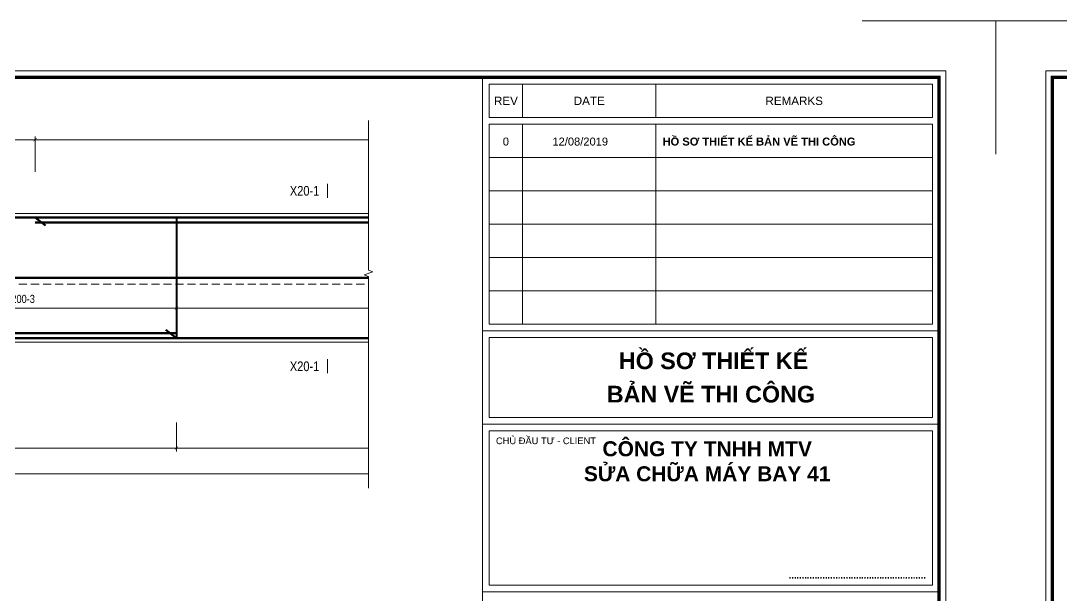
# Model space of a CAD drawing. Header units: millimetres. Extents: x 3014920 to 3563667, y -1638653 to -1356471.
# Drawn here: x 3272646 to 3280740, y -1590394 to -1585927 of the extents above; entities that cross this region are included whole.
import ezdxf
from ezdxf.enums import TextEntityAlignment as Align
from ezdxf.xclip import XClip

# ---------------------------------------------------------------- set-up
doc = ezdxf.new("R2010")
doc.units = ezdxf.units.MM
doc.header["$MEASUREMENT"] = 0
doc.header["$XCLIPFRAME"] = 0
doc.header["$PDMODE"] = 2
doc.linetypes.add('HIDDEN', pattern=[0.375, 0.25, -0.125])
doc.layers.get('0').update_dxf_attribs({"lineweight": 9})
doc.layers.get('Defpoints').update_dxf_attribs({"color": 10, "lineweight": 0})
for name, color, linetype, lineweight in [('CDAI', 21, 'Continuous', 40), ('CTHEP', 50, 'Continuous', 50), ('DBAO', 90, 'Continuous', 13), ('DGIONG', 130, 'Continuous', 13), ('KTH', 154, 'Continuous', 9), ('Net khuat', 8, 'HIDDEN', 13), ('TEXT', 7, 'Continuous', 15)]:
    doc.layers.add(name, color=color, linetype=linetype, lineweight=lineweight)
doc.layers.add('CHG_XX_Khung ten$0$TKTC', color=1, linetype='Continuous')
doc.styles.add('CHG_XX_Khung ten$0$A1 BORDER$0$ARIAL', font='arial.ttf')
doc.styles.add('CHG_XX_Khung ten$0$A1 BORDER$0$Title Block DD$0$ARIAL', font='arial.ttf')
doc.styles.add('CHG_XX_Khung ten$0$A1 BORDER$0$Title Block DD$0$Arial - Bold', font='arialbd.ttf', dxfattribs={"height": 2.5})
doc.styles.add('CHG_XX_Khung ten$0$arial', font='arial.ttf')
doc.styles.add('CHG_XX_Khung ten$0$Arial - Bold', font='arialbd.ttf')
doc.styles.add('CHG_XX_Khung ten$0$ArialB', font='arialbd.ttf')
doc.styles.add('TTP-HelCon', font='VHELVCN_0.TTF')
doc.dimstyles.new('TTP-25', dxfattribs={"dimscale": 25, "dimtxt": 2.5, "dimasz": 1, "dimexe": 1, "dimexo": 1, "dimgap": 0.09, "dimtad": 0, "dimdec": 4, "dimrnd": 1, "dimzin": 9, "dimdsep": 46, "dimtxsty": 'TTP-HelCon', "dimblk": 'ARCHTICK', "dimcen": 0.09, "dimdle": 1.5, "dimclrd": 256, "dimclre": 256, "dimclrt": 7, "dimadec": 0, "dimazin": 0, "dimtfac": 1, "dimtdec": 4, "dimtmove": 0, "dimatfit": 3, "dimldrblk": 'ARCHTICK', "dimfxl": 1, "dimtvp": 1, "dimtolj": 1, "dimtzin": 0, "dimarcsym": 0})

# ---------------------------------------------------------------- blocks, each defined once
blk = doc.blocks.new('_ArchTick')
at = {"color": 0, "linetype": 'ByBlock', "const_width": 0.15}
blk.add_lwpolyline([(-0.5, -0.5), (0.5, 0.5)], dxfattribs=at)
blk = doc.blocks.new('*D2115')
at = {"layer": 'Defpoints', "color": 0, "transparency": 16777216}
for p in [(67846.2, -5991.8), (55595.2, -6094.2), (67846.2, -6519.1)]:
    blk.add_point(p, dxfattribs=at)
at = {"layer": 'KTH', "lineweight": -2, "transparency": 16777216}
for p, q in [((67846.2, -6016.8), (67846.2, -6544.1)), ((55595.2, -6119.2), (55595.2, -6544.1)), ((55557.7, -6519.1), (67883.7, -6519.1))]:
    blk.add_line(p, q, dxfattribs=at)
at = {"layer": 'KTH', "lineweight": -2, "transparency": 16777216, "xscale": 25, "yscale": 25, "zscale": 25, "rotation": 180}
blk.add_blockref('_ArchTick', (55595.2, -6519.1), dxfattribs=at)
at = {"layer": 'KTH', "lineweight": -2, "transparency": 16777216, "xscale": 25, "yscale": 25, "zscale": 25}
blk.add_blockref('_ArchTick', (67846.2, -6519.1), dxfattribs=at)
at = {"layer": 'KTH', "color": 7, "transparency": 16777216, "insert": (61720.7, -6455.3), "char_height": 62.5, "attachment_point": 5, "style": 'TTP-HelCon'}
blk.add_mtext('\\A1;10450', dxfattribs=at)
blk = doc.blocks.new('*D2116')
at = {"layer": 'Defpoints', "color": 0, "transparency": 16777216}
for p in [(58345.6, -5053.9), (63496.2, -5053.9), (63496.2, -5229.7)]:
    blk.add_point(p, dxfattribs=at)
at = {"layer": 'KTH', "lineweight": -2, "transparency": 16777216}
for p, q in [((58345.6, -5078.9), (58345.6, -5254.7)), ((63496.2, -5078.9), (63496.2, -5254.7)), ((58308.1, -5229.7), (63533.7, -5229.7))]:
    blk.add_line(p, q, dxfattribs=at)
at = {"layer": 'KTH', "lineweight": -2, "transparency": 16777216, "xscale": 25, "yscale": 25, "zscale": 25, "rotation": 180}
blk.add_blockref('_ArchTick', (58345.6, -5229.7), dxfattribs=at)
at = {"layer": 'KTH', "lineweight": -2, "transparency": 16777216, "xscale": 25, "yscale": 25, "zscale": 25}
blk.add_blockref('_ArchTick', (63496.2, -5229.7), dxfattribs=at)
at = {"layer": 'KTH', "color": 7, "transparency": 16777216, "insert": (60920.9, -5159.8), "char_height": 62.5, "attachment_point": 5, "style": 'TTP-HelCon'}
blk.add_mtext('\\A1;4Þ14a300-3', dxfattribs=at)
blk = doc.blocks.new('*D2127')
at = {"layer": 'Defpoints', "color": 0, "transparency": 16777216}
for p in [(55745.6, -5044.1), (58345.6, -5032.5), (58345.6, -5229.7)]:
    blk.add_point(p, dxfattribs=at)
at = {"layer": 'KTH', "lineweight": -2, "transparency": 16777216}
for p, q in [((55745.6, -5069.1), (55745.6, -5254.7)), ((58345.6, -5057.5), (58345.6, -5254.7)), ((55708.1, -5229.7), (58383.1, -5229.7))]:
    blk.add_line(p, q, dxfattribs=at)
at = {"layer": 'KTH', "lineweight": -2, "transparency": 16777216, "xscale": 25, "yscale": 25, "zscale": 25, "rotation": 180}
blk.add_blockref('_ArchTick', (55745.6, -5229.7), dxfattribs=at)
at = {"layer": 'KTH', "lineweight": -2, "transparency": 16777216, "xscale": 25, "yscale": 25, "zscale": 25}
blk.add_blockref('_ArchTick', (58345.6, -5229.7), dxfattribs=at)
at = {"layer": 'KTH', "color": 7, "transparency": 16777216, "insert": (57045.6, -5159.8), "char_height": 62.5, "attachment_point": 5, "style": 'TTP-HelCon'}
blk.add_mtext('\\A1;4Þ14a200-3', dxfattribs=at)
blk = doc.blocks.new('*D2129')
at = {"layer": 'Defpoints', "color": 0, "transparency": 16777216}
for p in [(57246.6, -3920.2), (57246.6, -4194.2), (64596.2, -4194.2)]:
    blk.add_point(p, dxfattribs=at)
at = {"layer": 'KTH', "lineweight": -2, "transparency": 16777216}
for p, q in [((64633.7, -3920.2), (57209.1, -3920.2)), ((57246.6, -4169.2), (57246.6, -3895.2)), ((64596.2, -4169.2), (64596.2, -3895.2))]:
    blk.add_line(p, q, dxfattribs=at)
at = {"layer": 'KTH', "lineweight": -2, "transparency": 16777216, "xscale": 25, "yscale": 25, "zscale": 25, "rotation": 180}
blk.add_blockref('_ArchTick', (57246.6, -3920.2), dxfattribs=at)
at = {"layer": 'KTH', "lineweight": -2, "transparency": 16777216, "xscale": 25, "yscale": 25, "zscale": 25}
blk.add_blockref('_ArchTick', (64596.2, -3920.2), dxfattribs=at)
at = {"layer": 'KTH', "color": 7, "transparency": 16777216, "insert": (60921.4, -3856.3), "char_height": 62.5, "attachment_point": 5, "style": 'TTP-HelCon'}
blk.add_mtext('\\A1;7350', dxfattribs=at)
blk = doc.blocks.new('*D2130')
at = {"layer": 'Defpoints', "color": 0, "transparency": 16777216}
for p in [(55046.6, -3920.2), (55046.6, -4194.2), (57246.6, -4194.2)]:
    blk.add_point(p, dxfattribs=at)
at = {"layer": 'KTH', "lineweight": -2, "transparency": 16777216}
for p, q in [((57284.1, -3920.2), (55009.1, -3920.2)), ((55046.6, -4169.2), (55046.6, -3895.2)), ((57246.6, -4169.2), (57246.6, -3895.2))]:
    blk.add_line(p, q, dxfattribs=at)
at = {"layer": 'KTH', "lineweight": -2, "transparency": 16777216, "xscale": 25, "yscale": 25, "zscale": 25, "rotation": 180}
blk.add_blockref('_ArchTick', (55046.6, -3920.2), dxfattribs=at)
at = {"layer": 'KTH', "lineweight": -2, "transparency": 16777216, "xscale": 25, "yscale": 25, "zscale": 25}
blk.add_blockref('_ArchTick', (57246.6, -3920.2), dxfattribs=at)
at = {"layer": 'KTH', "color": 7, "transparency": 16777216, "insert": (56146.6, -3856.3), "char_height": 62.5, "attachment_point": 5, "style": 'TTP-HelCon'}
blk.add_mtext('\\A1;2200', dxfattribs=at)
blk = doc.blocks.new('*D2134')
at = {"layer": 'Defpoints', "color": 0, "transparency": 16777216}
for p in [(55595.6, -6094.2), (58345.6, -6094.2), (55595.6, -6319.2)]:
    blk.add_point(p, dxfattribs=at)
at = {"layer": 'KTH', "lineweight": -2, "transparency": 16777216}
for p, q in [((55595.6, -6119.2), (55595.6, -6344.2)), ((58345.6, -6119.2), (58345.6, -6344.2)), ((58383.1, -6319.2), (55558.1, -6319.2))]:
    blk.add_line(p, q, dxfattribs=at)
at = {"layer": 'KTH', "lineweight": -2, "transparency": 16777216, "xscale": 25, "yscale": 25, "zscale": 25, "rotation": 180}
blk.add_blockref('_ArchTick', (55595.6, -6319.2), dxfattribs=at)
at = {"layer": 'KTH', "lineweight": -2, "transparency": 16777216, "xscale": 25, "yscale": 25, "zscale": 25}
blk.add_blockref('_ArchTick', (58345.6, -6319.2), dxfattribs=at)
at = {"layer": 'KTH', "color": 7, "transparency": 16777216, "insert": (56970.6, -6255.3), "char_height": 62.5, "attachment_point": 5, "style": 'TTP-HelCon'}
blk.add_mtext('\\A1;2750', dxfattribs=at)
blk = doc.blocks.new('*D2145')
at = {"layer": 'Defpoints', "color": 0, "transparency": 16777216}
for p in [(58345.6, -6094.2), (63496.2, -6094.2), (63496.2, -6319.2)]:
    blk.add_point(p, dxfattribs=at)
at = {"layer": 'KTH', "lineweight": -2, "transparency": 16777216}
for p, q in [((58345.6, -6119.2), (58345.6, -6344.2)), ((63496.2, -6119.2), (63496.2, -6344.2)), ((58308.1, -6319.2), (63533.7, -6319.2))]:
    blk.add_line(p, q, dxfattribs=at)
at = {"layer": 'KTH', "lineweight": -2, "transparency": 16777216, "xscale": 25, "yscale": 25, "zscale": 25, "rotation": 180}
blk.add_blockref('_ArchTick', (58345.6, -6319.2), dxfattribs=at)
at = {"layer": 'KTH', "lineweight": -2, "transparency": 16777216, "xscale": 25, "yscale": 25, "zscale": 25}
blk.add_blockref('_ArchTick', (63496.2, -6319.2), dxfattribs=at)
at = {"layer": 'KTH', "color": 7, "transparency": 16777216, "insert": (60920.9, -6255.3), "char_height": 62.5, "attachment_point": 5, "style": 'TTP-HelCon'}
blk.add_mtext('\\A1;3400', dxfattribs=at)
blk = doc.blocks.new('MC')
at = {"layer": 'CTHEP', "const_width": 10, "elevation": 0}
blk.add_lwpolyline([(36, 150), (36, 0)], dxfattribs=at)
at = {"layer": 'TEXT', "style": 'TTP-HelCon'}
blk.add_attdef('A', text='', height=100, dxfattribs=at).set_placement((-50, 26), align=Align.RIGHT)
blk = doc.blocks.new('CHG_XX_Khung ten')
for p, q in [((687, 577), (687, 17)), ((687, 501), (824, 501)), ((687, 473), (824, 473)), ((687, 422.69), (824, 422.69))]:
    blk.add_line(p, q)
at = {"linetype": 'Continuous'}
for p, q in [((699, 575), (699, 565)), ((739, 575), (739, 565)), ((699, 563), (699, 503)), ((739, 563), (739, 503))]:
    blk.add_line(p, q, dxfattribs=at)
blk.add_lwpolyline([(15, 579), (826, 579), (826, 15), (15, 15)], close=True)
at = {"color": 4, "linetype": 'Continuous', "const_width": 1}
blk.add_lwpolyline([(17, 577), (824, 577), (824, 17), (17, 17)], close=True, dxfattribs=at)
at = {"linetype": 'Continuous'}
for points in [[(822, 565), (689, 565), (689, 575), (822, 575)], [(822, 553), (689, 553), (689, 563), (822, 563)], [(822, 543), (689, 543), (689, 553), (822, 553)], [(822, 533), (689, 533), (689, 543), (822, 543)], [(822, 523), (689, 523), (689, 533), (822, 533)], [(822, 513), (689, 513), (689, 523), (822, 523)], [(822, 503), (689, 503), (689, 513), (822, 513)], [(689, 499), (822, 499), (822, 475), (689, 475)]]:
    blk.add_lwpolyline(points, close=True, dxfattribs=at)
at = {"layer": 'Defpoints', "color": 1, "ltscale": 2}
for points in [[(40.06, 594), (0, 594), (0, 554)], [(800.94, 594), (841, 594), (841, 554)]]:
    blk.add_lwpolyline(points, dxfattribs=at)
for s, height, style, p in [('REV', 2.5, 'CHG_XX_Khung ten$0$A1 BORDER$0$ARIAL', (694, 570)), ('DATE', 2.5, 'CHG_XX_Khung ten$0$A1 BORDER$0$ARIAL', (719, 570)), ('REMARKS', 2.5, 'CHG_XX_Khung ten$0$A1 BORDER$0$ARIAL', (780.5, 570)), ('0', 2.39, 'CHG_XX_Khung ten$0$arial', (693.97, 557.78)), ('12/08/2019', 2.389, 'CHG_XX_Khung ten$0$arial', (716.29, 557.78))]:
    blk.add_text(s, height=height, dxfattribs=dict(style=style)).set_placement(p, align=Align.MIDDLE_CENTER)
for s, height, style, p in [('HỒ SƠ THIẾT KẾ BẢN VẼ THI CÔNG', 2.3887, 'CHG_XX_Khung ten$0$ArialB', (741, 557.78)), ('CHỦ ĐẦU TƯ - CLIENT', 2, 'CHG_XX_Khung ten$0$A1 BORDER$0$Title Block DD$0$ARIAL', (691, 468))]:
    blk.add_text(s, height=height, dxfattribs=dict(style=style)).set_placement(p, align=Align.MIDDLE_LEFT)
at = {"style": 'CHG_XX_Khung ten$0$A1 BORDER$0$Title Block DD$0$Arial - Bold'}
blk.add_text('.....................................................', height=2, dxfattribs=at).set_placement((820, 427.69), align=Align.MIDDLE_RIGHT)
at = {"layer": 'CHG_XX_Khung ten$0$TKTC', "style": 'CHG_XX_Khung ten$0$Arial - Bold'}
for s, p in [('HỒ SƠ THIẾT KẾ', (756.29, 492)), ('BẢN VẼ THI CÔNG', (755.5, 482))]:
    blk.add_text(s, height=5, dxfattribs=at).set_placement(p, align=Align.MIDDLE_CENTER)
at = {"ltscale": 10, "insert": (754.39, 467.87), "char_height": 4.5, "width": 83.001, "attachment_point": 2, "style": 'CHG_XX_Khung ten$0$A1 BORDER$0$Title Block DD$0$Arial - Bold', "bg_fill": 2}
blk.add_mtext('CÔNG TY TNHH MTV\\PSỬA CHỮA MÁY BAY 41', dxfattribs=at)
at = {"linetype": 'Continuous'}
blk.add_lwpolyline([(689, 471), (822, 471), (822, 424.69), (689, 424.69)], close=True, dxfattribs=at)
blk = doc.blocks.new('2X-20')
at = {"layer": 'CDAI'}
blk.add_lwpolyline([(58345.55135, -4524.16585), (58345.55135, -5464.16585)], dxfattribs=at)
at = {"layer": 'CTHEP'}
for p, q in [((57327.97724, -4588.69135), (57246.55135, -4524.16585)), ((74284.57713, -4994.16584), (53745.54971, -4994.16585)), ((58264.12546, -5399.64035), (58345.55135, -5464.16585))]:
    blk.add_line(p, q, dxfattribs=at)
for points in [[(55076.56114, -4524.16585), (74311.57278, -4524.16585)], [(57246.55135, -4564.16585), (64596.21679, -4564.16585)], [(55076.56114, -5464.16585), (74311.55328, -5464.16584), (74311.55328, -4864.16584)], [(58345.55135, -5424.16585), (55106.56114, -5424.16585)]]:
    blk.add_lwpolyline(points, dxfattribs=at)
at = {"layer": 'DBAO', "linetype": 'Continuous'}
for p, q in [((55646.55036, -4494.16585), (63546.21679, -4494.16585)), ((74346.55328, -5494.16585), (55696.55231, -5494.16585))]:
    blk.add_line(p, q, dxfattribs=at)
at = {"layer": 'Net khuat', "ltscale": 250}
blk.add_line((53745.54971, -5044.13321), (66196.55231, -5044.1494), dxfattribs=at)
at = {"xscale": 0.75, "yscale": 0.75, "zscale": 0.75}
blk.add_blockref('MC', (59495.05352, -4374.81334), dxfattribs=at).add_auto_attribs({'A': 'X20-1'})
ref = blk.add_blockref('MC', (59495.05352, -5625.87763), dxfattribs=dict(xscale=-0.75, yscale=0.75, zscale=0.75, rotation=180))
ref.add_attrib('A', 'X20-1', dxfattribs={"layer": 'TEXT', "height": 75, "style": 'TTP-HelCon'}).set_placement((59457.55352, -5720.00806), align=Align.RIGHT)
at = {"layer": 'KTH'}
for base, p1, p2, picture, middle in [((55046.55364, -3920.16124), (57246.55135, -4194.16585), (55046.55364, -4194.16585), '*D2130', (56146.55249, -3856.32791)), ((57246.55135, -3920.16124), (64596.21679, -4194.16585), (57246.55135, -4194.16585), '*D2129', (60921.38407, -3856.32791)), ((55595.55328, -6319.16585), (58345.55135, -6094.16585), (55595.55328, -6094.16585), '*D2134', (56970.55231, -6255.33251))]:
    dim = blk.add_linear_dim(base=base, p1=p1, p2=p2, dimstyle='TTP-25', override={"dimtmove": 1}, dxfattribs=at)
    dim.commit()
    dim.dimension.update_dxf_attribs({"geometry": picture, "text_midpoint": middle})
at = {"layer": 'KTH', "color": 1}
for base, p1, p2, text, picture, middle in [((58345.55135, -5229.67674), (55745.55136, -5044.13568), (58345.55135, -5032.54007), '4Þ14a200-3', '*D2127', (57045.55135, -5159.76007)), ((63496.21518, -5229.67674), (58345.55135, -5053.94724), (63496.21518, -5053.94724), '4Þ14a300-3', '*D2116', (60920.88327, -5159.76007))]:
    dim = blk.add_linear_dim(base=base, p1=p1, p2=p2, text=text, dimstyle='TTP-25', override={"dimtmove": 1}, dxfattribs=at)
    dim.commit()
    dim.dimension.update_dxf_attribs({"geometry": picture, "text_midpoint": middle})
at = {"layer": 'KTH'}
dim = blk.add_linear_dim(base=(67846.21679, -6519.12159), p1=(55595.21679, -6094.16585), p2=(67846.21679, -5991.82511), angle=180, text='10450', dimstyle='TTP-25', override={"dimtmove": 1}, dxfattribs=at)
dim.commit()
dim.dimension.update_dxf_attribs({"geometry": '*D2115', "text_midpoint": (61720.71679, -6455.28825)})
dim = blk.add_linear_dim(base=(63496.21518, -6319.16585), p1=(58345.55135, -6094.16585), p2=(63496.21518, -6094.16585), text='3400', dimstyle='TTP-25', override={"dimtmove": 1}, dxfattribs=at)
dim.commit()
dim.dimension.update_dxf_attribs({"geometry": '*D2145', "text_midpoint": (60920.88327, -6255.33251)})

msp = doc.modelspace()

# ---------------------------------------------------------------- linework, layer by layer
at = {"layer": 'DGIONG', "linetype": 'Continuous', "elevation": 0, "flags": 128}
msp.add_lwpolyline([(3275351.62844, -1589562.90949), (3275351.62866, -1587916.48599), (3275317.2852, -1587903.98599), (3275385.97213, -1587878.98599), (3275351.62866, -1587866.48599), (3275351.62848, -1586701.52032)], dxfattribs=at)

# ---------------------------------------------------------------- block references
at = {"layer": 'DBAO'}
ref = msp.add_blockref('2X-20', (3215510.89431, -1582931.33721), dxfattribs=at)
XClip(ref).set_block_clipping_path([(42792.7912316448, -7443.0125727679), (59840.7340338589, -2897.4194532279)])

# ---------------------------------------------------------------- next in the draw order: block references
at = {"color": 5, "xscale": 25.92478421704392, "yscale": 25.92478421704392, "zscale": 25.92478421704392}
msp.add_blockref('CHG_XX_Khung ten', (3258428.80614, -1601326.46106), dxfattribs=at)

# ---------------------------------------------------------------- next in the draw order: block references
msp.add_blockref('CHG_XX_Khung ten', (3280231.54967, -1601326.46106), dxfattribs=at)

doc.saveas('drawing.dxf')
